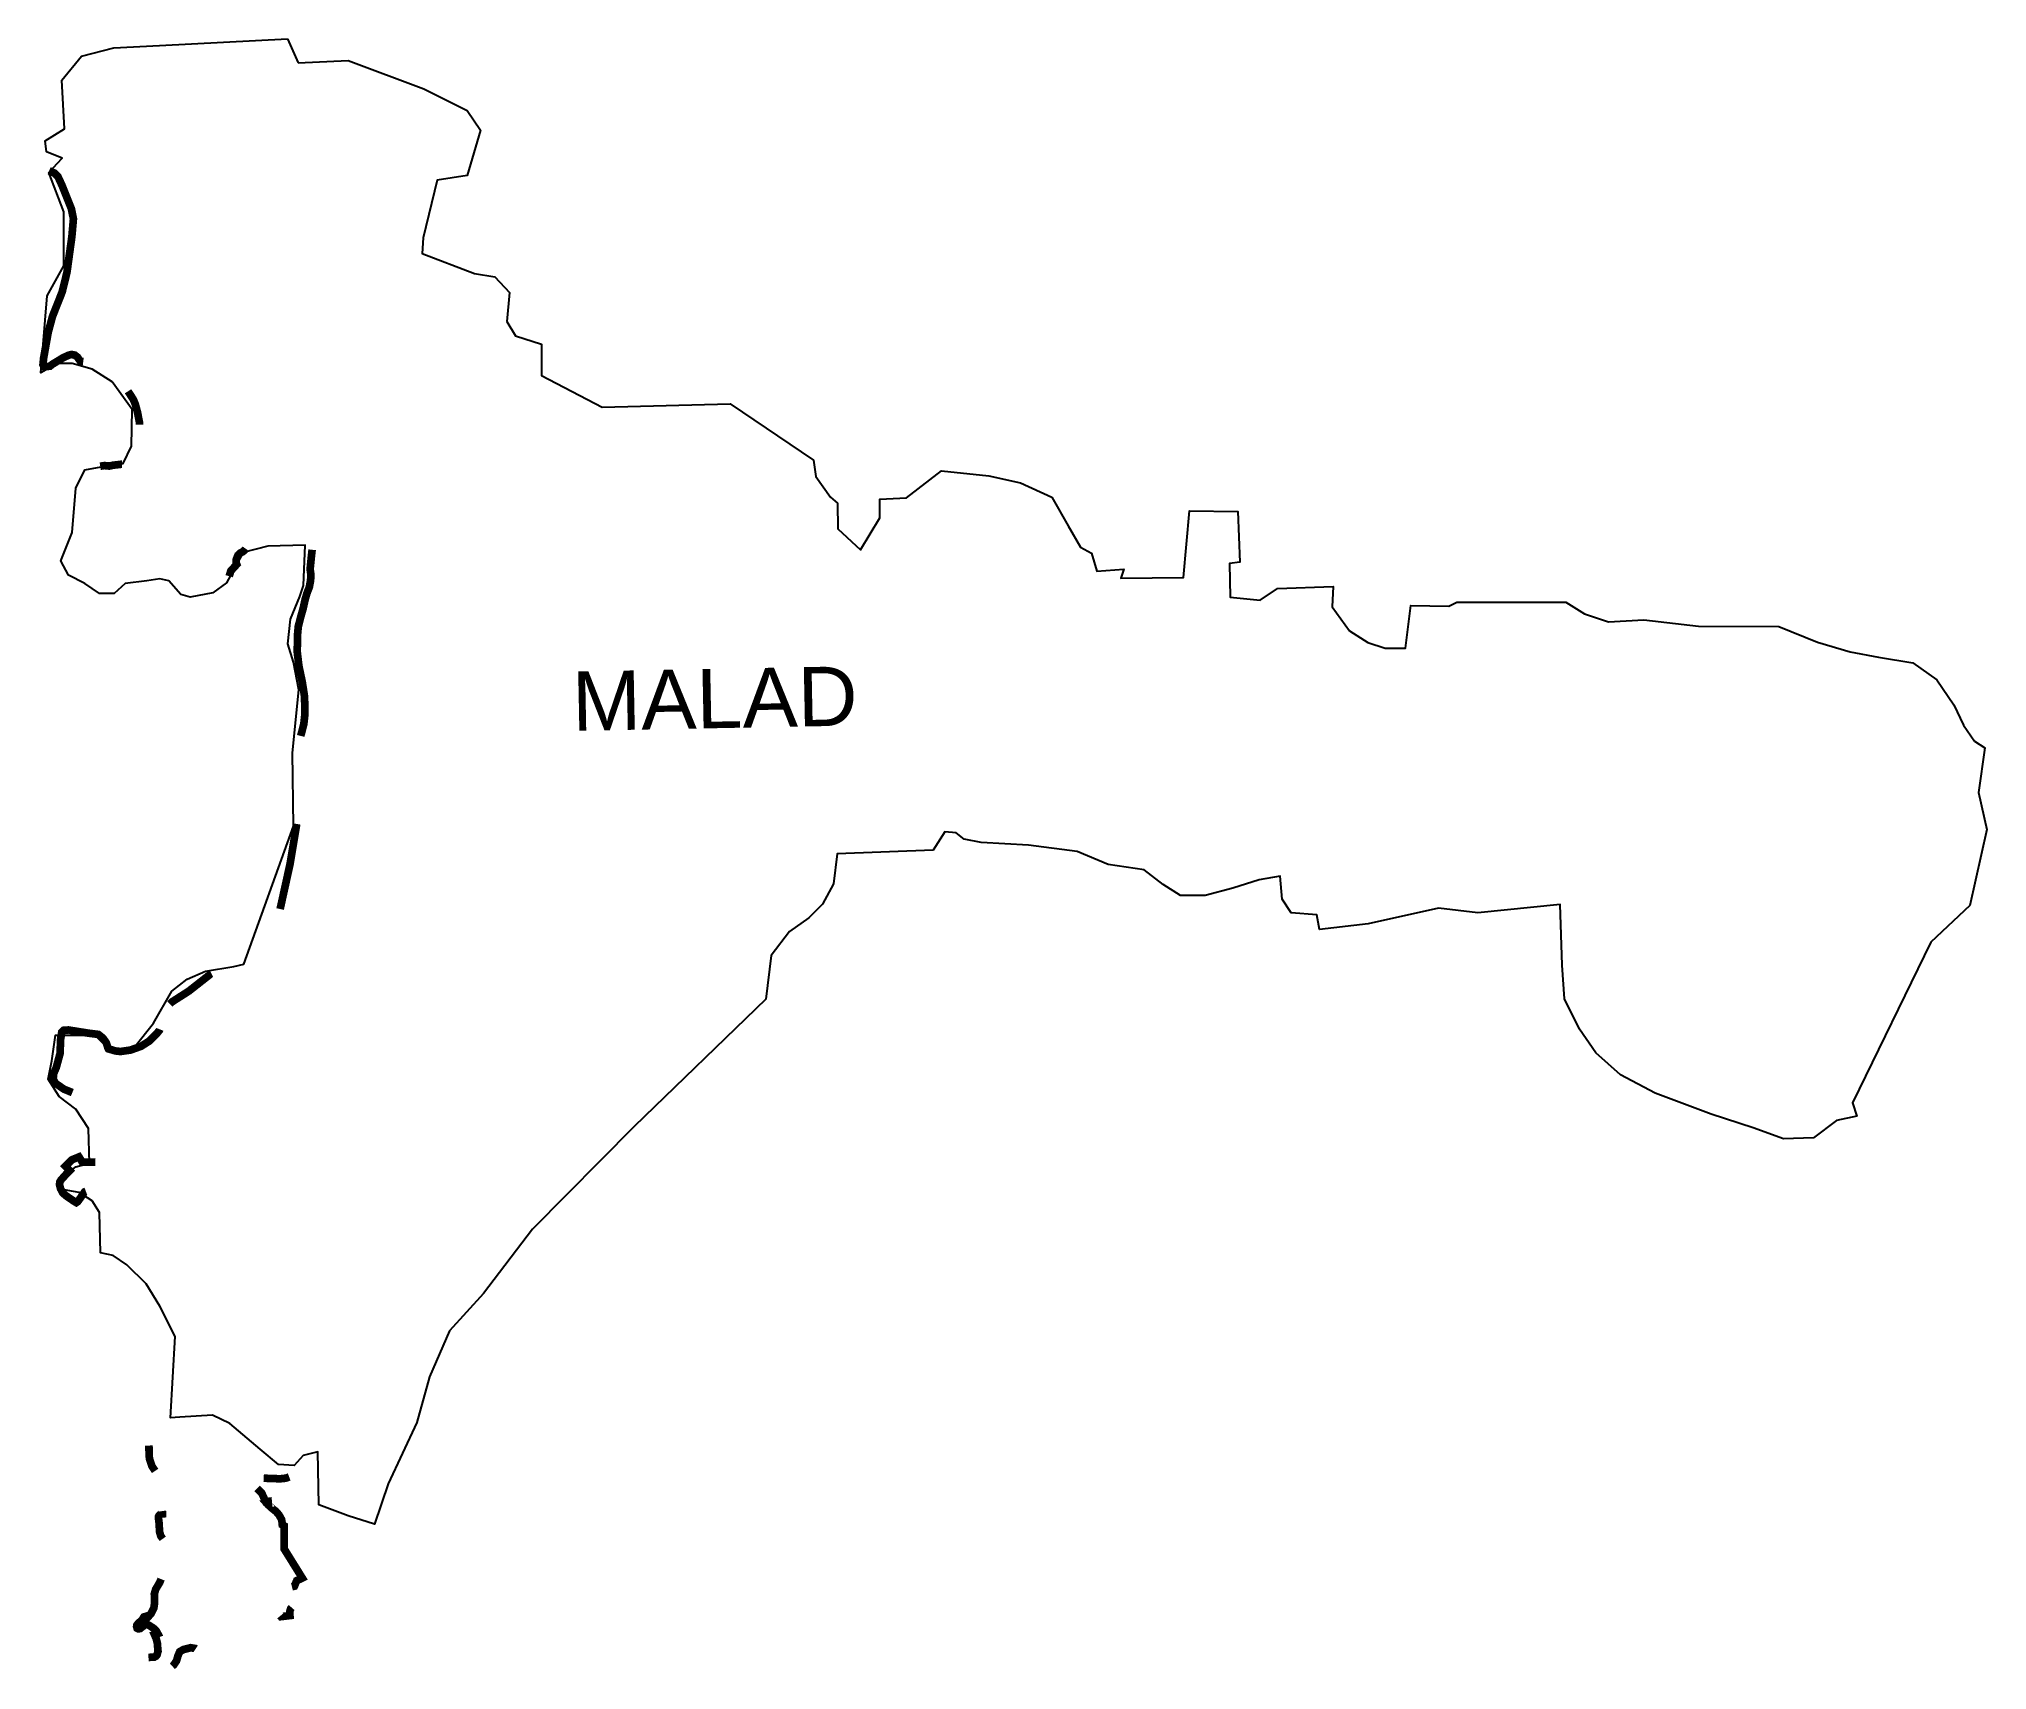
# Model space of a CAD drawing. Header units: metres. Extents: x 266572 to 279238, y 2116667 to 2127268.
import ezdxf

# ---------------------------------------------------------------- set-up
doc = ezdxf.new("R2010")
doc.units = ezdxf.units.M
doc.header["$MEASUREMENT"] = 0
for name, color, linetype in [('ARTIFICIALLY PROTECTED', 10, 'Continuous'), ('village', 22, 'Continuous'), ('VILLAGE NAME', 250, 'Continuous')]:
    doc.layers.add(name, color=color, linetype=linetype)
doc.styles.get("Standard").update_dxf_attribs({"font": 'arial.ttf'})

msp = doc.modelspace()

# ---------------------------------------------------------------- linework, layer by layer
at = {"layer": 'ARTIFICIALLY PROTECTED', "const_width": 50, "flags": 128}
for points in [[(266638, 2126411), (266671, 2126397), (266695, 2126374), (266721, 2126318), (266783, 2126163), (266796, 2126099), (266786, 2125984), (266754, 2125751), (266745, 2125714), (266723, 2125624), (266660, 2125465), (266632, 2125361), (266602, 2125192), (266598, 2125151), (266604, 2125139), (266617, 2125138), (266643, 2125141), (266658, 2125153), (266691, 2125173), (266727, 2125195), (266764, 2125212), (266784, 2125217), (266805, 2125213), (266822, 2125200), (266839, 2125176), (266852, 2125172), (266860, 2125171)], [(267151, 2124978), (267185, 2124926), (267198, 2124895), (267212, 2124844), (267226, 2124773), (267226, 2124761)], [(267111, 2124504), (267109, 2124504), (267052, 2124497), (267029, 2124492), (266998, 2124495), (266970, 2124491)], [(267809, 2123776), (267819, 2123810), (267858, 2123853), (267854, 2123863), (267854, 2123882), (267862, 2123904), (267866, 2123913), (267882, 2123928), (267897, 2123935), (267909, 2123945), (267916, 2123955)], [(268348, 2123948), (268344, 2123911), (268335, 2123823), (268340, 2123786), (268338, 2123748), (268330, 2123706), (268314, 2123664), (268303, 2123627), (268290, 2123568), (268274, 2123512), (268258, 2123449), (268254, 2123404), (268251, 2123286), (268262, 2123193), (268284, 2123088), (268299, 2122992), (268301, 2122879), (268294, 2122815), (268274, 2122738)], [(268248, 2122166), (268205, 2121908), (268140, 2121613)], [(267693, 2121194), (267691, 2121193), (267547, 2121080), (267505, 2121053), (267436, 2121009), (267423, 2120996)], [(267358, 2120831), (267356, 2120826), (267336, 2120801), (267288, 2120754), (267236, 2120721), (267166, 2120696), (267101, 2120687), (267068, 2120691), (267024, 2120704), (267019, 2120714), (267013, 2120733), (267010, 2120743), (266988, 2120774), (266958, 2120798), (266894, 2120806), (266763, 2120827), (266733, 2120825), (266720, 2120813), (266713, 2120768), (266709, 2120673), (266684, 2120582), (266666, 2120540), (266665, 2120508), (266678, 2120481), (266735, 2120442), (266789, 2120420)], [(266939, 2119967), (266853, 2119969), (266832, 2120002), (266786, 2119983), (266744, 2119941), (266772, 2119913), (266753, 2119894), (266716, 2119853), (266707, 2119838), (266706, 2119821), (266712, 2119796), (266726, 2119769), (266747, 2119750), (266795, 2119717), (266815, 2119705), (266824, 2119711), (266849, 2119746), (266869, 2119775), (266877, 2119778)], [(267313, 2118102), (267287, 2118101), (267290, 2118041), (267307, 2117991), (267327, 2117961)], [(268217, 2117208), (268233, 2117212), (268248, 2117248), (268268, 2117257), (268284, 2117265), (268167, 2117453), (268166, 2117474), (268167, 2117505), (268167, 2117604), (268154, 2117611), (268152, 2117630), (268149, 2117646), (268133, 2117675), (268114, 2117697), (268086, 2117719), (268061, 2117742), (268054, 2117750), (268063, 2117751), (268062, 2117763), (268046, 2117761), (268036, 2117783), (268020, 2117818), (267990, 2117847)], [(268033, 2117914), (268053, 2117913), (268138, 2117910), (268164, 2117912), (268183, 2117916), (268199, 2117922)], [(267374, 2117700), (267375, 2117693), (267375, 2117682), (267362, 2117681), (267354, 2117673), (267349, 2117664), (267349, 2117653), (267353, 2117622), (267356, 2117566), (267364, 2117538), (267377, 2117520)], [(267366, 2117258), (267357, 2117236), (267331, 2117192), (267322, 2117161), (267324, 2117106), (267319, 2117071), (267300, 2117033), (267277, 2117007), (267270, 2117001), (267264, 2117015), (267254, 2117012), (267245, 2116997), (267235, 2116986), (267218, 2116971), (267208, 2116958), (267207, 2116949), (267210, 2116939), (267218, 2116935), (267229, 2116936), (267246, 2116949), (267263, 2116963), (267274, 2116965), (267290, 2116956), (267315, 2116940), (267333, 2116924), (267344, 2116904), (267323, 2116897), (267334, 2116872), (267342, 2116840), (267344, 2116810), (267346, 2116789), (267340, 2116766), (267333, 2116757), (267322, 2116751), (267284, 2116749)], [(268141, 2117019), (268145, 2117014), (268204, 2117021), (268203, 2117048), (268208, 2117065), (268215, 2117073)], [(267439, 2116692), (267449, 2116701), (267466, 2116726), (267476, 2116760), (267487, 2116786), (267511, 2116800), (267559, 2116812), (267588, 2116807), (267591, 2116805)]]:
    msp.add_lwpolyline(points, dxfattribs=at)
at = {"layer": 'village', "color": 3}
msp.add_lwpolyline([(268187, 2127268), (268258, 2127113)], dxfattribs=at)
at = {"layer": 'village', "color": 3, "true_color": 0x00ff00}
for points in [[(269069, 2125976, 0), (269064, 2125874, 0), (269403, 2125744, 0), (269537, 2125722, 0), (269631, 2125619, 0), (269613, 2125432, 0), (269671, 2125338, 0), (269840, 2125285, 0), (269840, 2125080, 0), (270233, 2124875, 0), (271067, 2124897, 0), (271607, 2124531, 0), (271624, 2124424, 0), (271718, 2124290, 0), (271763, 2124250, 0), (271767, 2124085, 0), (271914, 2123947, 0), (272039, 2124156, 0), (272039, 2124277, 0), (272213, 2124286, 0), (272441, 2124460, 0), (272748, 2124429, 0), (272954, 2124384, 0), (273157, 2124290, 0), (273264, 2124103, 0), (273344, 2123965, 0), (273416, 2123925, 0), (273451, 2123809, 0), (273625, 2123822, 0), (273607, 2123764, 0), (274013, 2123768, 0), (274053, 2124201, 0), (274366, 2124197, 0), (274379, 2123867, 0), (274312, 2123858, 0), (274317, 2123639, 0), (274513, 2123621, 0), (274624, 2123697, 0), (274986, 2123710, 0), (274981, 2123577, 0), (275093, 2123421, 0), (275213, 2123345, 0), (275325, 2123309, 0), (275457, 2123309, 0), (275492, 2123586, 0), (275738, 2123581, 0), (275791, 2123608, 0), (276500, 2123608, 0), (276621, 2123532, 0), (276777, 2123479, 0), (277007, 2123492, 0), (277363, 2123452, 0), (277885, 2123450, 0), (278135, 2123347, 0), (278349, 2123285, 0), (278532, 2123249, 0), (278755, 2123214, 0), (278911, 2123102, 0), (279023, 2122941, 0), (279085, 2122808, 0), (279156, 2122705, 0), (279223, 2122660, 0), (279182, 2122370, 0), (279238, 2122130, 0), (279126, 2121637, 0), (278872, 2121397, 0), (278364, 2120354, 0), (278391, 2120267, 0), (278259, 2120238, 0), (278110, 2120125, 0), (277914, 2120119, 0), (277717, 2120191, 0), (277444, 2120280, 0), (277081, 2120417, 0), (276855, 2120536, 0), (276695, 2120678, 0), (276588, 2120833, 0), (276492, 2121029, 0), (276475, 2121249, 0), (276463, 2121642, 0), (275927, 2121588, 0), (275672, 2121618, 0), (275214, 2121517, 0), (274899, 2121481, 0), (274881, 2121576, 0), (274714, 2121588, 0), (274655, 2121678, 0), (274643, 2121826, 0), (274506, 2121802, 0), (274334, 2121749, 0), (274155, 2121701, 0), (273995, 2121701, 0), (273882, 2121773, 0), (273757, 2121868, 0), (273525, 2121903, 0), (273323, 2121987, 0), (273007, 2122028, 0), (272698, 2122046, 0), (272588, 2122068, 0), (272535, 2122109, 0), (272463, 2122115, 0), (272386, 2121996, 0), (271761, 2121972, 0), (271738, 2121776, 0), (271666, 2121645, 0), (271577, 2121556, 0), (271452, 2121467, 0), (271333, 2121312, 0), (271298, 2121027, 0), (270441, 2120199, 0), (269781, 2119533, 0), (269462, 2119114, 0), (269242, 2118871, 0), (269111, 2118573, 0), (269028, 2118276, 0), (268843, 2117877, 0), (268754, 2117616, 0), (268582, 2117669, 0), (268391, 2117741, 0), (268385, 2118085, 0), (268290, 2118062, 0), (268231, 2117996, 0), (268130, 2118002, 0), (268011, 2118103, 0), (267814, 2118270, 0), (267701, 2118323, 0), (267487, 2118311, 0), (267428, 2118306, 0), (267458, 2118835, 0), (267357, 2119031, 0), (267268, 2119176, 0), (267144, 2119301, 0), (267054, 2119361, 0), (266971, 2119378, 0), (266965, 2119640, 0), (266918, 2119717, 0), (266834, 2119771, 0), (266698, 2119795, 0), (266733, 2119878, 0), (266811, 2119937, 0), (266900, 2119961, 0), (266894, 2120187, 0), (266811, 2120312, 0), (266704, 2120395, 0), (266632, 2120508, 0), (266656, 2120627, 0), (266680, 2120794, 0), (266935, 2120794, 0), (267007, 2120722, 0), (267096, 2120699, 0), (267197, 2120722, 0), (267316, 2120871, 0), (267435, 2121079, 0), (267536, 2121157, 0), (267655, 2121210, 0), (267839, 2121240, 0), (267905, 2121254, 0), (268226, 2122152, 0), (268220, 2122628, 0), (268262, 2123038, 0), (268226, 2123217, 0), (268190, 2123336, 0), (268208, 2123496, 0), (268268, 2123645, 0), (268291, 2123716, 0), (268303, 2123978, 0), (268059, 2123972, 0), (267899, 2123930, 0), (267792, 2123734, 0), (267703, 2123669, 0), (267554, 2123639, 0), (267494, 2123657, 0), (267417, 2123746, 0), (267358, 2123758, 0), (267274, 2123746, 0), (267132, 2123728, 0), (267060, 2123663, 0), (266965, 2123663, 0), (266870, 2123728, 0), (266763, 2123782, 0), (266715, 2123877, 0), (266787, 2124061, 0), (266811, 2124349, 0), (266870, 2124468, 0), (267001, 2124492, 0), (267120, 2124509, 0), (267173, 2124622, 0), (267179, 2124860, 0), (267048, 2125039, 0), (266918, 2125122, 0), (266787, 2125158, 0), (266692, 2125158, 0), (266585, 2125098, 0), (266626, 2125598, 0), (266733, 2125794, 0), (266733, 2126145, 0), (266636, 2126399, 0), (266723, 2126494, 0), (266620, 2126534, 0), (266612, 2126605, 0), (266739, 2126684, 0), (266721, 2127000, 0), (266848, 2127155, 0), (267059, 2127211, 0), (267356, 2127225, 0), (268187, 2127268, 0)], [(268258, 2127113, 0), (268582, 2127127, 0), (269075, 2126943, 0), (269357, 2126803, 0), (269442, 2126676, 0), (269357, 2126380, 0), (269160, 2126351, 0), (269069, 2125976, 0)]]:
    msp.add_polyline3d(points, dxfattribs=at)

# ---------------------------------------------------------------- texts
at = {"layer": 'VILLAGE NAME', "insert": (270034, 2123156), "char_height": 385.73, "attachment_point": 1, "rotation": 1.1028}
msp.add_mtext_dynamic_manual_height_columns('{\\fArial|b0|i0|c0|p34;MALAD}', width=2578.43, gutter_width=1929, heights=[0], dxfattribs=at)

doc.saveas('drawing.dxf')
